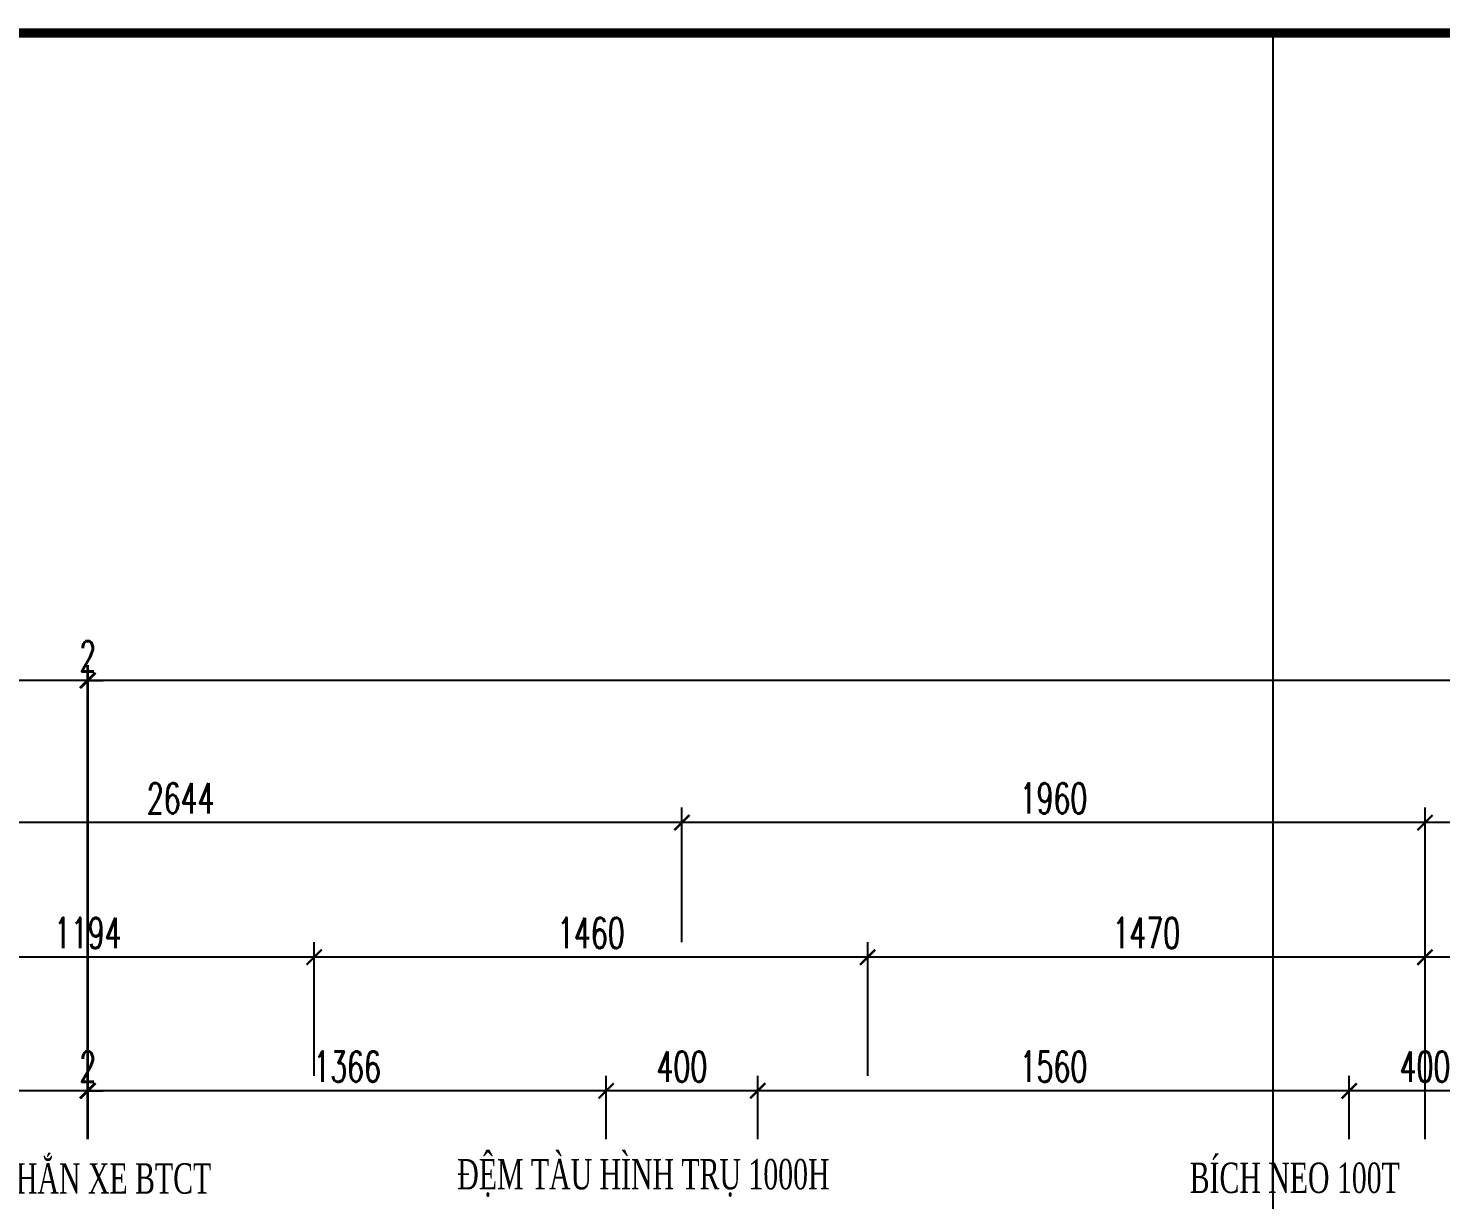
# Model space of a CAD drawing. Extents: x -57534 to 10615, y -13723 to 96319.
# Drawn here: x -25074 to -21349, y 41368 to 44457 of the extents above; entities that cross this region are included whole.
import ezdxf
from ezdxf.enums import TextEntityAlignment as Align

# ---------------------------------------------------------------- set-up
doc = ezdxf.new("R2010")
doc.units = 0
doc.header["$LTSCALE"] = 5
doc.header["$MEASUREMENT"] = 0
doc.layers.get('0').update_dxf_attribs({"linetype": 'CONTINUOUS'})
doc.layers.get('DEFPOINTS').update_dxf_attribs({"linetype": 'CONTINUOUS'})
for name, color, linetype in [('DIMENSION', 4, 'CONTINUOUS'), ('Kich thuoc', 4, 'CONTINUOUS'), ('TEXT', 3, 'CONTINUOUS')]:
    doc.layers.add(name, color=color, linetype=linetype)
doc.styles.add('DIM', font='romans.shx', dxfattribs={"width": 0.65})
doc.styles.add('THUONG', font='vntimeh.shx', dxfattribs={"width": 0.65})
doc.dimstyles.new('400.Ph', dxfattribs={"dimscale": 400, "dimtxt": 0.2, "dimasz": 0.1, "dimexe": 0.1, "dimexo": 0.1, "dimgap": 0.06, "dimtad": 1, "dimdec": 0, "dimzin": 0, "dimdsep": 46, "dimtxsty": 'DIM', "dimblk": 'ARCHTICK', "dimcen": 0.15, "dimdle": 0.1, "dimclrd": 256, "dimclre": 7, "dimclrt": 6, "dimadec": 0, "dimazin": 0, "dimtfac": 1, "dimtdec": 0, "dimtix": 1, "dimtmove": 0, "dimatfit": 3, "dimfxl": 1, "dimtolj": 1, "dimtzin": 0, "dimarcsym": 0})

# ---------------------------------------------------------------- blocks, each defined once
blk = doc.blocks.new('_ArchTick')
at = {"color": 0, "linetype": 'ByBlock', "const_width": 0.15}
blk.add_lwpolyline([(-0.5, -0.5), (0.5, 0.5)], dxfattribs=at)
blk = doc.blocks.new('*D36')
at = {"layer": 'DEFPOINTS', "color": 0, "ltscale": 5}
for p in [(-21590.1, 41655.1), (-21590.1, 41487.4), (-21190.1, 41487.4)]:
    blk.add_point(p, dxfattribs=at)
at = {"layer": 'DIMENSION', "color": 7, "lineweight": -2, "ltscale": 5}
for p, q in [((-21590.1, 41527.4), (-21590.1, 41695.1)), ((-21190.1, 41527.4), (-21190.1, 41695.1))]:
    blk.add_line(p, q, dxfattribs=at)
at = {"layer": 'DIMENSION', "lineweight": -2, "ltscale": 5}
blk.add_line((-21150.1, 41655.1), (-21630.1, 41655.1), dxfattribs=at)
at = {"layer": 'DIMENSION', "lineweight": -2, "ltscale": 5, "xscale": 40, "yscale": 40, "zscale": 40, "rotation": 180}
blk.add_blockref('_ArchTick', (-21590.1, 41655.1), dxfattribs=at)
at = {"layer": 'DIMENSION', "lineweight": -2, "ltscale": 5, "xscale": 40, "yscale": 40, "zscale": 40}
blk.add_blockref('_ArchTick', (-21190.1, 41655.1), dxfattribs=at)
at = {"layer": 'DIMENSION', "color": 6, "ltscale": 5, "insert": (-21390.1, 41719.1), "char_height": 80, "attachment_point": 5, "style": 'DIM'}
blk.add_mtext('\\A1;400', dxfattribs=at)
blk = doc.blocks.new('*D37')
at = {"layer": 'DEFPOINTS', "color": 0, "ltscale": 5}
for p in [(-23150.1, 41655.1), (-23150.1, 41487.4), (-21590.1, 41487.4)]:
    blk.add_point(p, dxfattribs=at)
at = {"layer": 'DIMENSION', "color": 7, "lineweight": -2, "ltscale": 5}
for p, q in [((-23150.1, 41527.4), (-23150.1, 41695.1)), ((-21590.1, 41527.4), (-21590.1, 41695.1))]:
    blk.add_line(p, q, dxfattribs=at)
at = {"layer": 'DIMENSION', "lineweight": -2, "ltscale": 5}
blk.add_line((-21550.1, 41655.1), (-23190.1, 41655.1), dxfattribs=at)
at = {"layer": 'DIMENSION', "lineweight": -2, "ltscale": 5, "xscale": 40, "yscale": 40, "zscale": 40, "rotation": 180}
blk.add_blockref('_ArchTick', (-23150.1, 41655.1), dxfattribs=at)
at = {"layer": 'DIMENSION', "lineweight": -2, "ltscale": 5, "xscale": 40, "yscale": 40, "zscale": 40}
blk.add_blockref('_ArchTick', (-21590.1, 41655.1), dxfattribs=at)
at = {"layer": 'DIMENSION', "color": 6, "ltscale": 5, "insert": (-22370.1, 41719.1), "char_height": 80, "attachment_point": 5, "style": 'DIM'}
blk.add_mtext('\\A1;1560', dxfattribs=at)
blk = doc.blocks.new('*D38')
at = {"layer": 'DEFPOINTS', "color": 0, "ltscale": 5}
for p in [(-23550.1, 41655.1), (-23550.1, 41487.4), (-23150.1, 41487.4)]:
    blk.add_point(p, dxfattribs=at)
at = {"layer": 'DIMENSION', "color": 7, "lineweight": -2, "ltscale": 5}
for p, q in [((-23550.1, 41527.4), (-23550.1, 41695.1)), ((-23150.1, 41527.4), (-23150.1, 41695.1))]:
    blk.add_line(p, q, dxfattribs=at)
at = {"layer": 'DIMENSION', "lineweight": -2, "ltscale": 5}
blk.add_line((-23110.1, 41655.1), (-23590.1, 41655.1), dxfattribs=at)
at = {"layer": 'DIMENSION', "lineweight": -2, "ltscale": 5, "xscale": 40, "yscale": 40, "zscale": 40, "rotation": 180}
blk.add_blockref('_ArchTick', (-23550.1, 41655.1), dxfattribs=at)
at = {"layer": 'DIMENSION', "lineweight": -2, "ltscale": 5, "xscale": 40, "yscale": 40, "zscale": 40}
blk.add_blockref('_ArchTick', (-23150.1, 41655.1), dxfattribs=at)
at = {"layer": 'DIMENSION', "color": 6, "ltscale": 5, "insert": (-23350.1, 41719.1), "char_height": 80, "attachment_point": 5, "style": 'DIM'}
blk.add_mtext('\\A1;400', dxfattribs=at)
blk = doc.blocks.new('*D39')
at = {"layer": 'DEFPOINTS', "color": 0, "ltscale": 5}
for p in [(-24916.1, 41655.1), (-24916.1, 41487.4), (-23550.1, 41487.4)]:
    blk.add_point(p, dxfattribs=at)
at = {"layer": 'DIMENSION', "color": 7, "lineweight": -2, "ltscale": 5}
for p, q in [((-24916.1, 41527.4), (-24916.1, 41695.1)), ((-23550.1, 41527.4), (-23550.1, 41695.1))]:
    blk.add_line(p, q, dxfattribs=at)
at = {"layer": 'DIMENSION', "lineweight": -2, "ltscale": 5}
blk.add_line((-23510.1, 41655.1), (-24956.1, 41655.1), dxfattribs=at)
at = {"layer": 'DIMENSION', "lineweight": -2, "ltscale": 5, "xscale": 40, "yscale": 40, "zscale": 40, "rotation": 180}
blk.add_blockref('_ArchTick', (-24916.1, 41655.1), dxfattribs=at)
at = {"layer": 'DIMENSION', "lineweight": -2, "ltscale": 5, "xscale": 40, "yscale": 40, "zscale": 40}
blk.add_blockref('_ArchTick', (-23550.1, 41655.1), dxfattribs=at)
at = {"layer": 'DIMENSION', "color": 6, "ltscale": 5, "insert": (-24233.1, 41719.1), "char_height": 80, "attachment_point": 5, "style": 'DIM'}
blk.add_mtext('\\A1;1366', dxfattribs=at)
blk = doc.blocks.new('*D40')
at = {"layer": 'DEFPOINTS', "color": 0, "ltscale": 5}
for p in [(-24918.1, 41655.1), (-24918.1, 41487.4), (-24916.1, 41487.4)]:
    blk.add_point(p, dxfattribs=at)
at = {"layer": 'DIMENSION', "color": 7, "lineweight": -2, "ltscale": 5}
for p, q in [((-24918.1, 41527.4), (-24918.1, 41695.1)), ((-24916.1, 41527.4), (-24916.1, 41695.1))]:
    blk.add_line(p, q, dxfattribs=at)
at = {"layer": 'DIMENSION', "lineweight": -2, "ltscale": 5}
for p, q in [((-24918.1, 41655.1), (-24958.1, 41655.1)), ((-24916.1, 41655.1), (-24918.1, 41655.1)), ((-24916.1, 41655.1), (-24876.1, 41655.1))]:
    blk.add_line(p, q, dxfattribs=at)
at = {"layer": 'DIMENSION', "lineweight": -2, "ltscale": 5, "xscale": 40, "yscale": 40, "zscale": 40}
blk.add_blockref('_ArchTick', (-24918.1, 41655.1), dxfattribs=at)
at = {"layer": 'DIMENSION', "lineweight": -2, "ltscale": 5, "xscale": 40, "yscale": 40, "zscale": 40, "rotation": 180}
blk.add_blockref('_ArchTick', (-24916.1, 41655.1), dxfattribs=at)
at = {"layer": 'DIMENSION', "color": 6, "ltscale": 5, "insert": (-24917.1, 41719.1), "char_height": 80, "attachment_point": 5, "style": 'DIM'}
blk.add_mtext('\\A1;2', dxfattribs=at)
blk = doc.blocks.new('*D41')
at = {"layer": 'DEFPOINTS', "color": 0, "ltscale": 5}
for p in [(-25794.1, 41655.1), (-25794.1, 41487.4), (-24918.1, 41487.4)]:
    blk.add_point(p, dxfattribs=at)
at = {"layer": 'DIMENSION', "color": 7, "lineweight": -2, "ltscale": 5}
for p, q in [((-25794.1, 41527.4), (-25794.1, 41695.1)), ((-24918.1, 41527.4), (-24918.1, 41695.1))]:
    blk.add_line(p, q, dxfattribs=at)
at = {"layer": 'DIMENSION', "lineweight": -2, "ltscale": 5}
blk.add_line((-24878.1, 41655.1), (-25834.1, 41655.1), dxfattribs=at)
at = {"layer": 'DIMENSION', "lineweight": -2, "ltscale": 5, "xscale": 40, "yscale": 40, "zscale": 40, "rotation": 180}
blk.add_blockref('_ArchTick', (-25794.1, 41655.1), dxfattribs=at)
at = {"layer": 'DIMENSION', "lineweight": -2, "ltscale": 5, "xscale": 40, "yscale": 40, "zscale": 40}
blk.add_blockref('_ArchTick', (-24918.1, 41655.1), dxfattribs=at)
at = {"layer": 'DIMENSION', "color": 6, "ltscale": 5, "insert": (-25356.1, 41719.1), "char_height": 80, "attachment_point": 5, "style": 'DIM'}
blk.add_mtext('\\A1;876', dxfattribs=at)
blk = doc.blocks.new('*D57')
at = {"layer": 'DEFPOINTS', "color": 0, "ltscale": 5}
for p in [(-21390.1, 42007.6), (-19920.1, 41655.1), (-21390.1, 41487.4)]:
    blk.add_point(p, dxfattribs=at)
at = {"layer": 'DIMENSION', "color": 7, "lineweight": -2, "ltscale": 5}
for p, q in [((-21390.1, 41527.4), (-21390.1, 42047.6)), ((-19920.1, 41695.1), (-19920.1, 42047.6))]:
    blk.add_line(p, q, dxfattribs=at)
at = {"layer": 'DIMENSION', "lineweight": -2, "ltscale": 5}
blk.add_line((-19880.1, 42007.6), (-21430.1, 42007.6), dxfattribs=at)
at = {"layer": 'DIMENSION', "lineweight": -2, "ltscale": 5, "xscale": 40, "yscale": 40, "zscale": 40, "rotation": 180}
blk.add_blockref('_ArchTick', (-21390.1, 42007.6), dxfattribs=at)
at = {"layer": 'DIMENSION', "lineweight": -2, "ltscale": 5, "xscale": 40, "yscale": 40, "zscale": 40}
blk.add_blockref('_ArchTick', (-19920.1, 42007.6), dxfattribs=at)
at = {"layer": 'DIMENSION', "color": 6, "ltscale": 5, "insert": (-20655.1, 42071.6), "char_height": 80, "attachment_point": 5, "style": 'DIM'}
blk.add_mtext('\\A1;1470', dxfattribs=at)
blk = doc.blocks.new('*D58')
at = {"layer": 'DEFPOINTS', "color": 0, "ltscale": 5}
for p in [(-22860.1, 42007.6), (-22860.1, 41655.1), (-21390.1, 41487.4)]:
    blk.add_point(p, dxfattribs=at)
at = {"layer": 'DIMENSION', "color": 7, "lineweight": -2, "ltscale": 5}
for p, q in [((-22860.1, 41695.1), (-22860.1, 42047.6)), ((-21390.1, 41527.4), (-21390.1, 42047.6))]:
    blk.add_line(p, q, dxfattribs=at)
at = {"layer": 'DIMENSION', "lineweight": -2, "ltscale": 5}
blk.add_line((-21350.1, 42007.6), (-22900.1, 42007.6), dxfattribs=at)
at = {"layer": 'DIMENSION', "lineweight": -2, "ltscale": 5, "xscale": 40, "yscale": 40, "zscale": 40, "rotation": 180}
blk.add_blockref('_ArchTick', (-22860.1, 42007.6), dxfattribs=at)
at = {"layer": 'DIMENSION', "lineweight": -2, "ltscale": 5, "xscale": 40, "yscale": 40, "zscale": 40}
blk.add_blockref('_ArchTick', (-21390.1, 42007.6), dxfattribs=at)
at = {"layer": 'DIMENSION', "color": 6, "ltscale": 5, "insert": (-22125.1, 42071.6), "char_height": 80, "attachment_point": 5, "style": 'DIM'}
blk.add_mtext('\\A1;1470', dxfattribs=at)
blk = doc.blocks.new('*D59')
at = {"layer": 'DEFPOINTS', "color": 0, "ltscale": 5}
for p in [(-24320.1, 42007.6), (-24320.1, 41655.1), (-22860.1, 41655.1)]:
    blk.add_point(p, dxfattribs=at)
at = {"layer": 'DIMENSION', "color": 7, "lineweight": -2, "ltscale": 5}
for p, q in [((-24320.1, 41695.1), (-24320.1, 42047.6)), ((-22860.1, 41695.1), (-22860.1, 42047.6))]:
    blk.add_line(p, q, dxfattribs=at)
at = {"layer": 'DIMENSION', "lineweight": -2, "ltscale": 5}
blk.add_line((-22820.1, 42007.6), (-24360.1, 42007.6), dxfattribs=at)
at = {"layer": 'DIMENSION', "lineweight": -2, "ltscale": 5, "xscale": 40, "yscale": 40, "zscale": 40, "rotation": 180}
blk.add_blockref('_ArchTick', (-24320.1, 42007.6), dxfattribs=at)
at = {"layer": 'DIMENSION', "lineweight": -2, "ltscale": 5, "xscale": 40, "yscale": 40, "zscale": 40}
blk.add_blockref('_ArchTick', (-22860.1, 42007.6), dxfattribs=at)
at = {"layer": 'DIMENSION', "color": 6, "ltscale": 5, "insert": (-23590.1, 42071.6), "char_height": 80, "attachment_point": 5, "style": 'DIM'}
blk.add_mtext('\\A1;1460', dxfattribs=at)
blk = doc.blocks.new('*D60')
at = {"layer": 'DEFPOINTS', "color": 0, "ltscale": 5}
for p in [(-25514.1, 42007.6), (-25514.1, 41655.1), (-24320.1, 41655.1)]:
    blk.add_point(p, dxfattribs=at)
at = {"layer": 'DIMENSION', "color": 7, "lineweight": -2, "ltscale": 5}
for p, q in [((-25514.1, 41695.1), (-25514.1, 42047.6)), ((-24320.1, 41695.1), (-24320.1, 42047.6))]:
    blk.add_line(p, q, dxfattribs=at)
at = {"layer": 'DIMENSION', "lineweight": -2, "ltscale": 5}
blk.add_line((-24280.1, 42007.6), (-25554.1, 42007.6), dxfattribs=at)
at = {"layer": 'DIMENSION', "lineweight": -2, "ltscale": 5, "xscale": 40, "yscale": 40, "zscale": 40, "rotation": 180}
blk.add_blockref('_ArchTick', (-25514.1, 42007.6), dxfattribs=at)
at = {"layer": 'DIMENSION', "lineweight": -2, "ltscale": 5, "xscale": 40, "yscale": 40, "zscale": 40}
blk.add_blockref('_ArchTick', (-24320.1, 42007.6), dxfattribs=at)
at = {"layer": 'DIMENSION', "color": 6, "ltscale": 5, "insert": (-24917.1, 42071.6), "char_height": 80, "attachment_point": 5, "style": 'DIM'}
blk.add_mtext('\\A1;1194', dxfattribs=at)
blk = doc.blocks.new('*D73')
at = {"layer": 'DEFPOINTS', "color": 0, "ltscale": 5}
for p in [(-21390.1, 42362.5), (-19430.1, 42007.6), (-21390.1, 41487.4)]:
    blk.add_point(p, dxfattribs=at)
at = {"layer": 'DIMENSION', "color": 7, "lineweight": -2, "ltscale": 5}
for p, q in [((-21390.1, 41527.4), (-21390.1, 42402.5)), ((-19430.1, 42047.6), (-19430.1, 42402.5))]:
    blk.add_line(p, q, dxfattribs=at)
at = {"layer": 'DIMENSION', "lineweight": -2, "ltscale": 5}
blk.add_line((-19390.1, 42362.5), (-21430.1, 42362.5), dxfattribs=at)
at = {"layer": 'DIMENSION', "lineweight": -2, "ltscale": 5, "xscale": 40, "yscale": 40, "zscale": 40, "rotation": 180}
blk.add_blockref('_ArchTick', (-21390.1, 42362.5), dxfattribs=at)
at = {"layer": 'DIMENSION', "lineweight": -2, "ltscale": 5, "xscale": 40, "yscale": 40, "zscale": 40}
blk.add_blockref('_ArchTick', (-19430.1, 42362.5), dxfattribs=at)
at = {"layer": 'DIMENSION', "color": 6, "ltscale": 5, "insert": (-20410.1, 42426.5), "char_height": 80, "attachment_point": 5, "style": 'DIM'}
blk.add_mtext('\\A1;1960', dxfattribs=at)
blk = doc.blocks.new('*D74')
at = {"layer": 'DEFPOINTS', "color": 0, "ltscale": 5}
for p in [(-23350.1, 42362.5), (-23350.1, 42007.6), (-21390.1, 41655.1)]:
    blk.add_point(p, dxfattribs=at)
at = {"layer": 'DIMENSION', "color": 7, "lineweight": -2, "ltscale": 5}
for p, q in [((-23350.1, 42047.6), (-23350.1, 42402.5)), ((-21390.1, 41695.1), (-21390.1, 42402.5))]:
    blk.add_line(p, q, dxfattribs=at)
at = {"layer": 'DIMENSION', "lineweight": -2, "ltscale": 5}
blk.add_line((-21350.1, 42362.5), (-23390.1, 42362.5), dxfattribs=at)
at = {"layer": 'DIMENSION', "lineweight": -2, "ltscale": 5, "xscale": 40, "yscale": 40, "zscale": 40, "rotation": 180}
blk.add_blockref('_ArchTick', (-23350.1, 42362.5), dxfattribs=at)
at = {"layer": 'DIMENSION', "lineweight": -2, "ltscale": 5, "xscale": 40, "yscale": 40, "zscale": 40}
blk.add_blockref('_ArchTick', (-21390.1, 42362.5), dxfattribs=at)
at = {"layer": 'DIMENSION', "color": 6, "ltscale": 5, "insert": (-22370.1, 42426.5), "char_height": 80, "attachment_point": 5, "style": 'DIM'}
blk.add_mtext('\\A1;1960', dxfattribs=at)
blk = doc.blocks.new('*D75')
at = {"layer": 'DEFPOINTS', "color": 0, "ltscale": 5}
for p in [(-25994.1, 42362.5), (-25994.1, 42007.6), (-23350.1, 42007.6)]:
    blk.add_point(p, dxfattribs=at)
at = {"layer": 'DIMENSION', "color": 7, "lineweight": -2, "ltscale": 5}
for p, q in [((-25994.1, 42047.6), (-25994.1, 42402.5)), ((-23350.1, 42047.6), (-23350.1, 42402.5))]:
    blk.add_line(p, q, dxfattribs=at)
at = {"layer": 'DIMENSION', "lineweight": -2, "ltscale": 5}
blk.add_line((-23310.1, 42362.5), (-26034.1, 42362.5), dxfattribs=at)
at = {"layer": 'DIMENSION', "lineweight": -2, "ltscale": 5, "xscale": 40, "yscale": 40, "zscale": 40, "rotation": 180}
blk.add_blockref('_ArchTick', (-25994.1, 42362.5), dxfattribs=at)
at = {"layer": 'DIMENSION', "lineweight": -2, "ltscale": 5, "xscale": 40, "yscale": 40, "zscale": 40}
blk.add_blockref('_ArchTick', (-23350.1, 42362.5), dxfattribs=at)
at = {"layer": 'DIMENSION', "color": 6, "ltscale": 5, "insert": (-24672.1, 42426.5), "char_height": 80, "attachment_point": 5, "style": 'DIM'}
blk.add_mtext('\\A1;2644', dxfattribs=at)
blk = doc.blocks.new('*D82')
at = {"layer": 'DEFPOINTS', "color": 0, "ltscale": 5}
for p in [(-24916.1, 42737.4), (-24916.1, 41655.1), (-17374.1, 41655.1)]:
    blk.add_point(p, dxfattribs=at)
at = {"layer": 'DIMENSION', "color": 7, "lineweight": -2, "ltscale": 5}
for p, q in [((-24916.1, 41695.1), (-24916.1, 42777.4)), ((-17374.1, 41695.1), (-17374.1, 42777.4))]:
    blk.add_line(p, q, dxfattribs=at)
at = {"layer": 'DIMENSION', "lineweight": -2, "ltscale": 5}
blk.add_line((-17334.1, 42737.4), (-24956.1, 42737.4), dxfattribs=at)
at = {"layer": 'DIMENSION', "lineweight": -2, "ltscale": 5, "xscale": 40, "yscale": 40, "zscale": 40, "rotation": 180}
blk.add_blockref('_ArchTick', (-24916.1, 42737.4), dxfattribs=at)
at = {"layer": 'DIMENSION', "lineweight": -2, "ltscale": 5, "xscale": 40, "yscale": 40, "zscale": 40}
blk.add_blockref('_ArchTick', (-17374.1, 42737.4), dxfattribs=at)
at = {"layer": 'DIMENSION', "color": 6, "ltscale": 5, "insert": (-21145.1, 42801.4), "char_height": 80, "attachment_point": 5, "style": 'DIM'}
blk.add_mtext('\\A1;7542', dxfattribs=at)
blk = doc.blocks.new('*D83')
at = {"layer": 'DEFPOINTS', "color": 0, "ltscale": 5}
for p in [(-24918.1, 42737.4), (-24918.1, 41655.1), (-24916.1, 41655.1)]:
    blk.add_point(p, dxfattribs=at)
at = {"layer": 'DIMENSION', "color": 7, "lineweight": -2, "ltscale": 5}
for p, q in [((-24918.1, 41695.1), (-24918.1, 42777.4)), ((-24916.1, 41695.1), (-24916.1, 42777.4))]:
    blk.add_line(p, q, dxfattribs=at)
at = {"layer": 'DIMENSION', "lineweight": -2, "ltscale": 5}
for p, q in [((-24918.1, 42737.4), (-24958.1, 42737.4)), ((-24916.1, 42737.4), (-24918.1, 42737.4)), ((-24916.1, 42737.4), (-24876.1, 42737.4))]:
    blk.add_line(p, q, dxfattribs=at)
at = {"layer": 'DIMENSION', "lineweight": -2, "ltscale": 5, "xscale": 40, "yscale": 40, "zscale": 40}
blk.add_blockref('_ArchTick', (-24918.1, 42737.4), dxfattribs=at)
at = {"layer": 'DIMENSION', "lineweight": -2, "ltscale": 5, "xscale": 40, "yscale": 40, "zscale": 40, "rotation": 180}
blk.add_blockref('_ArchTick', (-24916.1, 42737.4), dxfattribs=at)
at = {"layer": 'DIMENSION', "color": 6, "ltscale": 5, "insert": (-24917.1, 42801.4), "char_height": 80, "attachment_point": 5, "style": 'DIM'}
blk.add_mtext('\\A1;2', dxfattribs=at)
blk = doc.blocks.new('*D84')
at = {"layer": 'DEFPOINTS', "color": 0, "ltscale": 5}
for p in [(-32460.1, 42737.4), (-32460.1, 41655.1), (-24918.1, 41655.1)]:
    blk.add_point(p, dxfattribs=at)
at = {"layer": 'DIMENSION', "color": 7, "lineweight": -2, "ltscale": 5}
for p, q in [((-32460.1, 41695.1), (-32460.1, 42777.4)), ((-24918.1, 41695.1), (-24918.1, 42777.4))]:
    blk.add_line(p, q, dxfattribs=at)
at = {"layer": 'DIMENSION', "lineweight": -2, "ltscale": 5}
blk.add_line((-24878.1, 42737.4), (-32500.1, 42737.4), dxfattribs=at)
at = {"layer": 'DIMENSION', "lineweight": -2, "ltscale": 5, "xscale": 40, "yscale": 40, "zscale": 40, "rotation": 180}
blk.add_blockref('_ArchTick', (-32460.1, 42737.4), dxfattribs=at)
at = {"layer": 'DIMENSION', "lineweight": -2, "ltscale": 5, "xscale": 40, "yscale": 40, "zscale": 40}
blk.add_blockref('_ArchTick', (-24918.1, 42737.4), dxfattribs=at)
at = {"layer": 'DIMENSION', "color": 6, "ltscale": 5, "insert": (-28689.1, 42801.4), "char_height": 80, "attachment_point": 5, "style": 'DIM'}
blk.add_mtext('\\A1;7542', dxfattribs=at)

msp = doc.modelspace()

# ---------------------------------------------------------------- linework, layer by layer
at = {"layer": 'DEFPOINTS', "ltscale": 5}
for points in [[(-34791.6, 44445), (-21791.6, 44445), (-21791.6, 33245), (-34791.6, 33245)], [(-27845.5, 44445), (-14845.5, 44445), (-14845.5, 33245), (-27845.5, 33245)]]:
    msp.add_lwpolyline(points, close=True, dxfattribs=at)
at = {"layer": 'Kich thuoc', "color": 1, "const_width": 24.8}
msp.add_lwpolyline([(-34791.6, 33245), (-7899.5, 33245), (-7899.5, 44445), (-34791.6, 44445)], close=True, dxfattribs=at)

# ---------------------------------------------------------------- texts
at = {"layer": 'TEXT', "style": 'THUONG', "width": 0.65}
for s, p in [('gê ch¾n xe btct', (-24941.7, 41437.8)), ('®Öm tµu h×nh trô 1000h', (-23451.6, 41437.8)), ('bÝch neo 100t', (-21733.7, 41437.8))]:
    msp.add_text(s, height=80, dxfattribs=at).set_placement(p, align=Align.MIDDLE)

# ---------------------------------------------------------------- dimensions: what is measured, and where the dimension line sits
at = {"layer": 'DIMENSION', "ltscale": 5}
for base, p1, p2, picture, middle in [((-32460.1, 42737.4), (-24918.1, 41655.1), (-32460.1, 41655.1), '*D84', (-28689.1, 42801.4)), ((-24918.1, 42737.4), (-24916.1, 41655.1), (-24918.1, 41655.1), '*D83', (-24917.1, 42801.4)), ((-24916.1, 42737.4), (-17374.1, 41655.1), (-24916.1, 41655.1), '*D82', (-21145.1, 42801.4)), ((-25994.1, 42362.5), (-23350.1, 42007.6), (-25994.1, 42007.6), '*D75', (-24672.1, 42426.5)), ((-23350.1, 42362.5), (-21390.1, 41655.1), (-23350.1, 42007.6), '*D74', (-22370.1, 42426.5)), ((-21390.1, 42362.5), (-19430.1, 42007.6), (-21390.1, 41487.4), '*D73', (-20410.1, 42426.5)), ((-25514.1, 42007.6), (-24320.1, 41655.1), (-25514.1, 41655.1), '*D60', (-24917.1, 42071.6)), ((-24320.1, 42007.6), (-22860.1, 41655.1), (-24320.1, 41655.1), '*D59', (-23590.1, 42071.6)), ((-22860.1, 42007.6), (-21390.1, 41487.4), (-22860.1, 41655.1), '*D58', (-22125.1, 42071.6)), ((-21390.1, 42007.6), (-19920.1, 41655.1), (-21390.1, 41487.4), '*D57', (-20655.1, 42071.6)), ((-25794.1, 41655.1), (-24918.1, 41487.4), (-25794.1, 41487.4), '*D41', (-25356.1, 41719.1)), ((-24918.1, 41655.1), (-24916.1, 41487.4), (-24918.1, 41487.4), '*D40', (-24917.1, 41719.1)), ((-24916.1, 41655.1), (-23550.1, 41487.4), (-24916.1, 41487.4), '*D39', (-24233.1, 41719.1)), ((-23550.1, 41655.1), (-23150.1, 41487.4), (-23550.1, 41487.4), '*D38', (-23350.1, 41719.1)), ((-23150.1, 41655.1), (-21590.1, 41487.4), (-23150.1, 41487.4), '*D37', (-22370.1, 41719.1)), ((-21590.1, 41655.1), (-21190.1, 41487.4), (-21590.1, 41487.4), '*D36', (-21390.1, 41719.1))]:
    dim = msp.add_linear_dim(base=base, p1=p1, p2=p2, dimstyle='400.Ph', override={"dimtmove": 1, "dimfxl": 0.12, "dimtfill": 1}, dxfattribs=at)
    dim.commit()
    dim.dimension.update_dxf_attribs({"geometry": picture, "text_midpoint": middle})

doc.saveas('drawing.dxf')
